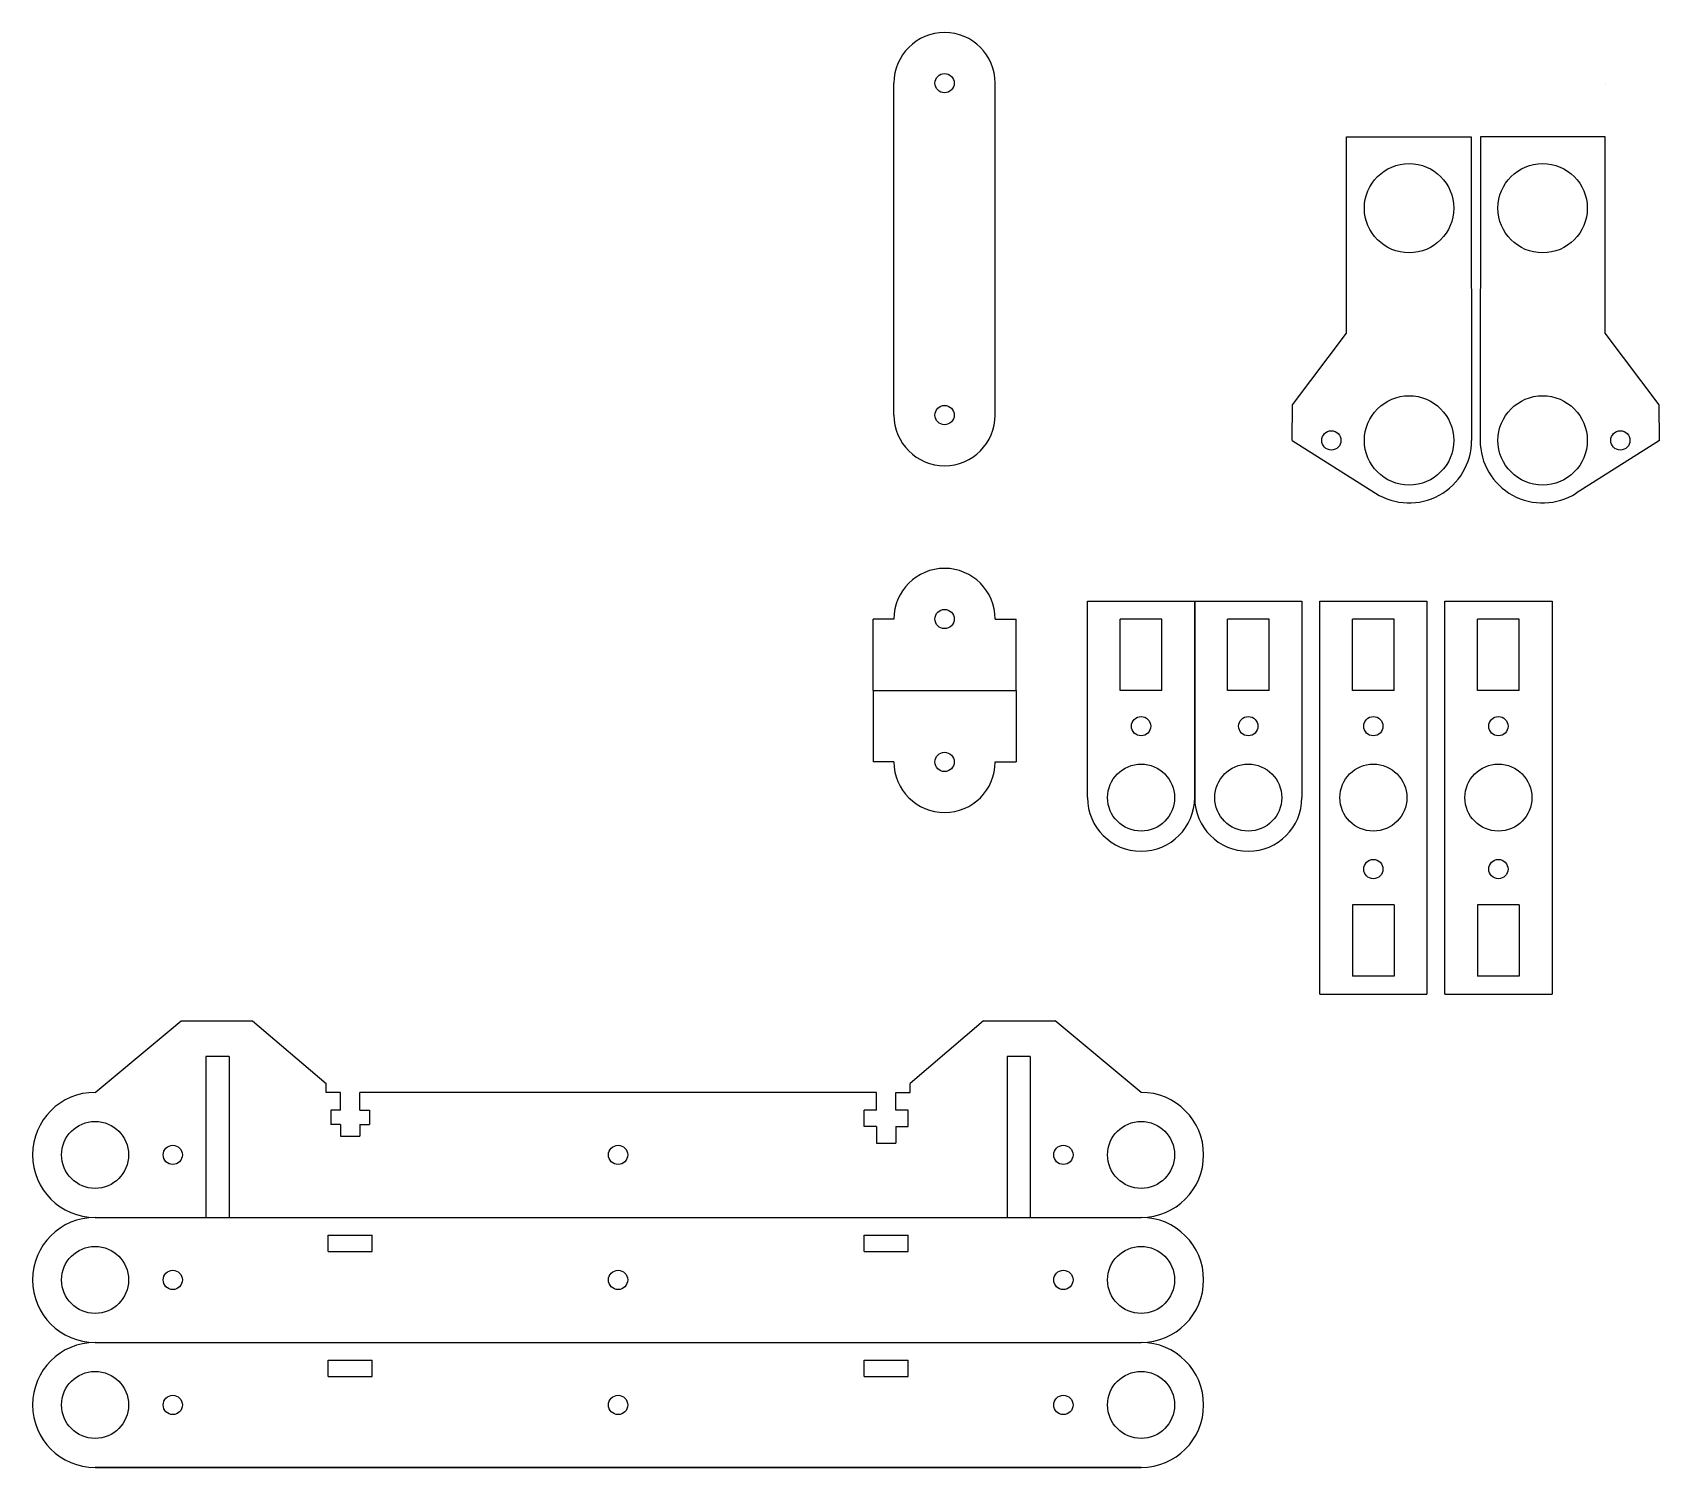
# Model space of a CAD drawing. Header units: inches. Extents: x -0.2 to 8.9, y 0.25 to 8.28.
import ezdxf

# ---------------------------------------------------------------- set-up
doc = ezdxf.new("R2010")
doc.units = ezdxf.units.IN
doc.header["$MEASUREMENT"] = 0
doc.layers.get('0').update_dxf_attribs({"lineweight": 25, "true_color": 0xffffff})

msp = doc.modelspace()

# ---------------------------------------------------------------- linework, layer by layer
at = {"color": 1, "true_color": 0xff0000}
for p, q in [((4.6165, 6.1417), (4.6165, 8)), ((5.1835, 6.1417), (5.1835, 8)), ((7.15, 7.7), (7.8476, 7.7)), ((7.15, 6.6), (7.15, 7.7)), ((7.8476, 7.7), (7.85, 6)), ((7.9, 7.7), (7.8976, 6)), ((8.5976, 7.7), (7.9, 7.7)), ((8.5976, 6.6), (8.5976, 7.7)), ((6.8476, 6.2), (7.15, 6.6)), ((8.9, 6.2), (8.5976, 6.6)), ((6.8461, 6), (6.8476, 6.2)), ((8.9014, 6), (8.9, 6.2)), ((6.8461, 6), (7.3127, 5.7044)), ((8.9014, 6), (8.4349, 5.7044)), ((5.7, 5.1), (6.3, 5.1)), ((5.7, 4), (5.7, 5.1)), ((6.3, 5.1), (6.9, 5.1)), ((6.3, 5.1), (6.3, 4)), ((6.3, 4), (6.3, 5.1)), ((6.9, 5.1), (6.9, 4)), ((7, 5.1), (7.6, 5.1)), ((7, 2.9), (7, 5.1)), ((7.6, 5.1), (7.6, 2.9)), ((7.7, 5.1), (8.3, 5.1)), ((7.7, 2.9), (7.7, 5.1)), ((8.3, 5.1), (8.3, 2.9)), ((4.5, 4.6), (4.5, 5)), ((4.6165, 5), (4.5, 5)), ((5.1835, 5), (5.3, 5)), ((5.3, 4.6), (5.3, 5)), ((4.5, 4.6), (4.5, 4.2)), ((4.5, 4.6), (5.3, 4.6)), ((5.3, 4.6), (5.3, 4.2)), ((4.6165, 4.2), (4.5, 4.2)), ((5.1835, 4.2), (5.3, 4.2)), ((7, 2.9), (7.6, 2.9)), ((7.7, 2.9), (8.3, 2.9))]:
    msp.add_line(p, q, dxfattribs=at)
at = {"color": 7, "true_color": 0x000000}
for p, q in [((8.5976, 8), (8.5976, 8)), ((6.1165, 5), (5.8835, 5)), ((5.8835, 4.6), (5.8835, 5)), ((6.1165, 4.6), (6.1165, 5)), ((6.7165, 5), (6.4835, 5)), ((6.4835, 4.6), (6.4835, 5)), ((6.7165, 4.6), (6.7165, 5)), ((7.4165, 5), (7.1835, 5)), ((7.1835, 4.6), (7.1835, 5)), ((7.4165, 4.6), (7.4165, 5)), ((8.1165, 5), (7.8835, 5)), ((7.8835, 4.6), (7.8835, 5)), ((8.1165, 4.6), (8.1165, 5)), ((6.1165, 4.6), (5.8835, 4.6)), ((6.7165, 4.6), (6.4835, 4.6)), ((7.4165, 4.6), (7.1835, 4.6)), ((8.1165, 4.6), (7.8835, 4.6)), ((7.4165, 3.4), (7.1835, 3.4)), ((7.1835, 3.4), (7.1835, 3)), ((7.4165, 3.4), (7.4165, 3)), ((8.1165, 3.4), (7.8835, 3.4)), ((7.8835, 3.4), (7.8835, 3)), ((8.1165, 3.4), (8.1165, 3)), ((7.4165, 3), (7.1835, 3)), ((8.1165, 3), (7.8835, 3))]:
    msp.add_line(p, q, dxfattribs=at)
for p, q in [((0.1451, 2.35), (0.6269, 2.75)), ((0.6269, 2.75), (1.0269, 2.75)), ((1.0269, 2.75), (1.4384, 2.4)), ((5.1183, 2.75), (4.7067, 2.4)), ((5.1183, 2.75), (5.5183, 2.75)), ((6, 2.35), (5.5183, 2.75)), ((1.4384, 2.35), (1.4384, 2.4)), ((4.7067, 2.35), (4.7067, 2.4)), ((1.5187, 2.35), (1.4384, 2.35)), ((1.5187, 2.25), (1.5187, 2.35)), ((4.5187, 2.35), (1.6264, 2.35)), ((1.6264, 2.25), (1.6264, 2.35)), ((4.5187, 2.25), (4.5187, 2.35)), ((4.6264, 2.35), (4.7067, 2.35)), ((4.6264, 2.25), (4.6264, 2.35)), ((1.5187, 2.25), (1.4648, 2.25)), ((1.4648, 2.25), (1.4648, 2.1692)), ((1.6264, 2.25), (1.6803, 2.25)), ((1.6803, 2.25), (1.6803, 2.1692)), ((4.4493, 2.1585), (4.4493, 2.25)), ((4.5187, 2.25), (4.4493, 2.25)), ((4.6958, 2.25), (4.6264, 2.25)), ((4.6958, 2.1585), (4.6958, 2.25)), ((1.5187, 2.1692), (1.4648, 2.1692)), ((1.5187, 2.1692), (1.5187, 2.1039)), ((1.5187, 2.1039), (1.6264, 2.1039)), ((1.6264, 2.1692), (1.6264, 2.1039)), ((1.6264, 2.1692), (1.6803, 2.1692)), ((4.5187, 2.1585), (4.4493, 2.1585)), ((4.5187, 2.1585), (4.5187, 2.0663)), ((4.6264, 2.1585), (4.6264, 2.0663)), ((4.6264, 2.1585), (4.6958, 2.1585)), ((4.5187, 2.0663), (4.6264, 2.0663)), ((0.1451, 1.65), (6, 1.65)), ((0.1451, 1.65), (6, 1.65)), ((0.1451, 0.95), (6, 0.95)), ((0.1451, 0.95), (6, 0.95)), ((6, 0.25), (0.1451, 0.25)), ((0.1451, 0.25), (6, 0.25))]:
    msp.add_line(p, q)
at = {"color": 6, "true_color": 0xff00ff}
for p, q in [((0.8951, 2.55), (0.7651, 2.55)), ((0.7651, 2.55), (0.7651, 1.65)), ((0.8951, 2.55), (0.8951, 1.65)), ((5.38, 2.55), (5.25, 2.55)), ((5.25, 2.55), (5.25, 1.65)), ((5.38, 2.55), (5.38, 1.65))]:
    msp.add_line(p, q, dxfattribs=at)
at = {"color": 3, "true_color": 0x00ff00}
for p, q in [((1.4493, 1.55), (1.6958, 1.55)), ((1.4493, 1.4585), (1.4493, 1.55)), ((1.6958, 1.4585), (1.6958, 1.55)), ((4.4493, 1.55), (4.6958, 1.55)), ((4.4493, 1.4585), (4.4493, 1.55)), ((4.6958, 1.4585), (4.6958, 1.55)), ((1.4493, 1.4585), (1.6958, 1.4585)), ((4.4493, 1.4585), (4.6958, 1.4585)), ((1.4493, 0.85), (1.6958, 0.85)), ((1.4493, 0.7585), (1.4493, 0.85)), ((1.6958, 0.7585), (1.6958, 0.85)), ((4.4493, 0.85), (4.6958, 0.85)), ((4.4493, 0.7585), (4.4493, 0.85)), ((4.6958, 0.7585), (4.6958, 0.85)), ((1.4493, 0.7585), (1.6958, 0.7585)), ((4.4493, 0.7585), (4.6958, 0.7585))]:
    msp.add_line(p, q, dxfattribs=at)
at = {"color": 7, "true_color": 0x000000}
for centre, radius in [((4.9, 8), 0.0539), ((7.5, 7.3), 0.25), ((8.2476, 7.3), 0.25), ((4.9, 6.1417), 0.0539), ((7.5, 6), 0.25), ((8.2476, 6), 0.25), ((7.065, 6), 0.0539), ((8.6826, 6), 0.0539), ((4.9, 5), 0.0539), ((6, 4.4), 0.0539), ((6.6, 4.4), 0.0539), ((7.3, 4.4), 0.0539), ((8, 4.4), 0.0539), ((4.9, 4.2), 0.0539), ((6, 4), 0.1875), ((6.6, 4), 0.1875), ((7.3, 4), 0.1875), ((8, 4), 0.1875), ((7.3, 3.6), 0.0539), ((8, 3.6), 0.0539)]:
    msp.add_circle(centre, radius, dxfattribs=at)
for centre in [(0.1451, 2), (6, 2), (0.1451, 1.3), (6, 1.3), (0.1451, 0.6), (6, 0.6)]:
    msp.add_circle(centre, 0.1875)
at = {"color": 3, "true_color": 0x00ff00}
for centre in [(0.5801, 2), (3.0726, 2), (5.565, 2), (0.5801, 1.3), (3.0726, 1.3), (5.565, 1.3), (0.5801, 0.6), (3.0726, 0.6), (5.565, 0.6)]:
    msp.add_circle(centre, 0.0539, dxfattribs=at)
at = {"color": 1, "true_color": 0xff0000}
for centre, radius, start, end in [((4.9, 8), 0.2835, 0, 180), ((4.9, 6.1417), 0.2835, 180, 0), ((7.5, 6), 0.35, 237.63794, 0), ((8.2476, 6), 0.35, 180, 302.36206), ((4.9, 5), 0.2835, 0, 180), ((4.9, 4.2), 0.2835, 180, 0), ((6, 4), 0.3, 180, 0), ((6.6, 4), 0.3, 180, 0)]:
    msp.add_arc(centre, radius, start, end, dxfattribs=at)
for centre, start, end in [((0.1451, 2), 90, 270), ((6, 2), 270, 90), ((0.1451, 1.3), 90, 270), ((6, 1.3), 270, 90), ((0.1451, 0.6), 90, 270), ((6, 0.6), 270, 90)]:
    msp.add_arc(centre, 0.35, start, end)

doc.saveas('drawing.dxf')
